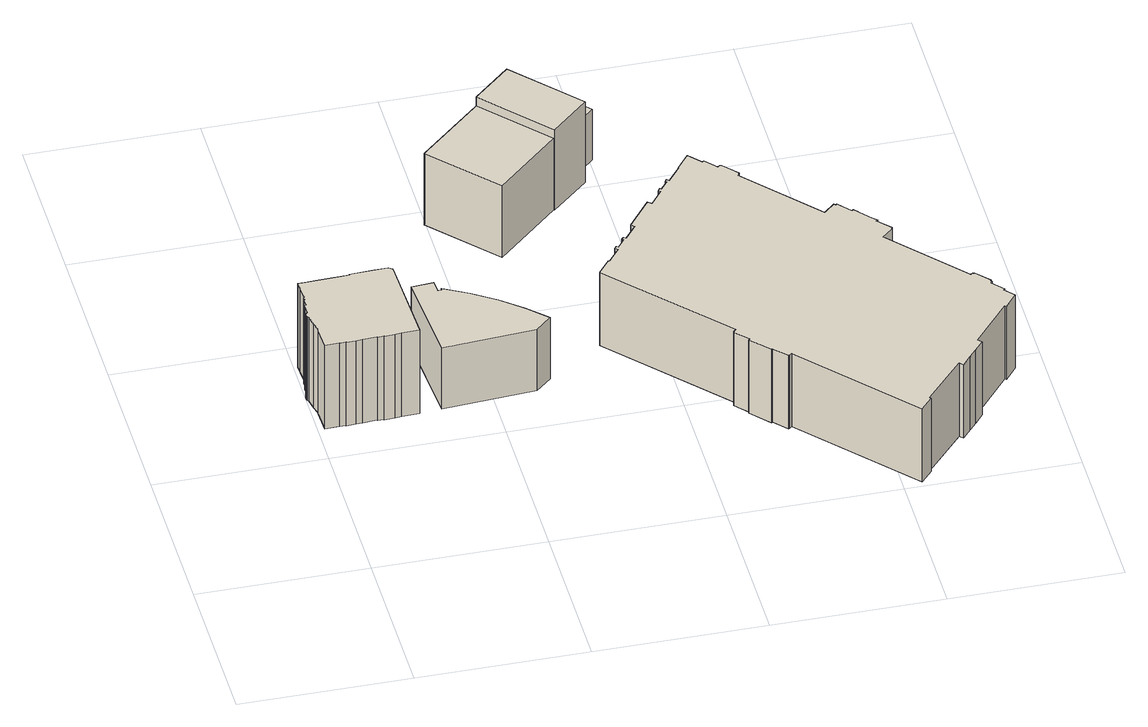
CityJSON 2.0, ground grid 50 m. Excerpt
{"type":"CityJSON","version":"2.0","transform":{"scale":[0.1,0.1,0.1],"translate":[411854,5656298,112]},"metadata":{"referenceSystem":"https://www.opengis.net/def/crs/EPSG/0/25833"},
"CityObjects":{
"building1":{"type":"Building","attributes":{"Dachtyp_tdc":"tdcFreeFormRoof","Gemeindeschluessel":14612000,"Dachneigung":42.14,"QualitaetDacherkennung":29,"Geometrietyp2DReferenz":"3000","measuredHeight":36.69,"function":"31001_9998","roofType":"5000"},"geometry":[{"type":"Solid","lod":"1","boundaries":[[[[0,1,2,3,4,5,6,7,8,9,10,11,12,13,14,15,16,17,18,19,20,21,22,23,24,25,26,27,28,29,30,31,32,33,34,35,36,37,38,39,40,41,42,43,44,45,46,47]],[[48,49,50,51,52,53,54,55,56,57,58,59,60,61,62,63,64,65,66,67,68,69,70,71,72,73,74,75,76,77,78,79,80,81,82,83,84,85,86,87,88,89,90,91,92,93,94,95]],[[47,49,48,0]],[[46,50,49,47]],[[45,51,50,46]],[[44,52,51,45]],[[43,53,52,44]],[[42,54,53,43]],[[41,55,54,42]],[[40,56,55,41]],[[39,57,56,40]],[[38,58,57,39]],[[37,59,58,38]],[[36,60,59,37]],[[35,61,60,36]],[[34,62,61,35]],[[33,63,62,34]],[[32,64,63,33]],[[31,65,64,32]],[[30,66,65,31]],[[29,67,66,30]],[[28,68,67,29]],[[27,69,68,28]],[[26,70,69,27]],[[25,71,70,26]],[[24,72,71,25]],[[23,73,72,24]],[[22,74,73,23]],[[21,75,74,22]],[[20,76,75,21]],[[19,77,76,20]],[[18,78,77,19]],[[17,79,78,18]],[[16,80,79,17]],[[15,81,80,16]],[[14,82,81,15]],[[13,83,82,14]],[[12,84,83,13]],[[11,85,84,12]],[[10,86,85,11]],[[9,87,86,10]],[[8,88,87,9]],[[7,89,88,8]],[[6,90,89,7]],[[5,91,90,6]],[[4,92,91,5]],[[3,93,92,4]],[[2,94,93,3]],[[1,95,94,2]],[[0,48,95,1]]]]}]},
"building2":{"type":"Building","attributes":{"Dachtyp_tdc":"tdcFreeFormRoof","Gemeindeschluessel":14612000,"Dachneigung":15.42,"QualitaetDacherkennung":10,"Geometrietyp2DReferenz":"3000","measuredHeight":22.72,"function":"31001_9998","roofType":"5000"},"geometry":[{"type":"Solid","lod":"1","boundaries":[[[[96,97,98,99,100,101,102,103,104,105,106]],[[107,108,109,110,111,112,113,114,115,116,117]],[[106,108,107,96]],[[105,109,108,106]],[[104,110,109,105]],[[103,111,110,104]],[[102,112,111,103]],[[101,113,112,102]],[[100,114,113,101]],[[99,115,114,100]],[[98,116,115,99]],[[97,117,116,98]],[[96,107,117,97]]]]}]},
"building3":{"type":"Building","attributes":{"name":"Kunsthalle im Lipsiusbau","Gemeindeschluessel":14612000,"Dachneigung":67.14,"Dachorientierung":-132.43,"MittlereTraufHoehe":134.52,"QualitaetDacherkennung":100,"ObjektHoehe":27.62,"BodenHoehe":112.31,"Geometrietyp2DReferenz":"3000","AbsoluteHoehe":139.93,"Dachflaeche":707.49,"measuredHeight":27.62,"function":"31001_3034","roofType":"3100","storeysAboveGround":9},"children":["building3-1","building3-2"],"geometry":[{"type":"Solid","lod":"1","boundaries":[[[[118,119,120,121]],[[122,123,124,125]],[[121,123,122,118]],[[120,124,123,121]],[[119,125,124,120]],[[118,122,125,119]]]]}]},
"building3-1":{"type":"BuildingPart","attributes":{"Dachneigung":71.89,"Dachorientierung":-132.53,"MittlereTraufHoehe":132.27,"QualitaetDacherkennung":100,"BodenHoehe":116.68,"ObjektTeilHoehe":19.56,"Geometrietyp2DReferenz":"3000","AbsoluteHoehe":136.24,"Dachflaeche":117.98,"measuredHeight":19.56,"roofType":"3100","storeysAboveGround":7},"parents":["building3"],"geometry":[{"type":"Solid","lod":"1","boundaries":[[[[126,127,128,129]],[[130,131,132,133]],[[129,131,130,126]],[[128,132,131,129]],[[127,133,132,128]],[[126,130,133,127]]]]}]},
"building3-2":{"type":"BuildingPart","attributes":{"Dachneigung":83.6,"Dachorientierung":-42.53,"MittlereTraufHoehe":139.93,"QualitaetDacherkennung":100,"BodenHoehe":112.31,"ObjektTeilHoehe":28.45,"Geometrietyp2DReferenz":"3000","AbsoluteHoehe":140.76,"Dachflaeche":387.65,"measuredHeight":28.45,"roofType":"3200","storeysAboveGround":9},"parents":["building3"],"geometry":[{"type":"Solid","lod":"1","boundaries":[[[[134,135,136,137]],[[138,139,140,123]],[[137,139,138,134]],[[136,140,139,137]],[[135,123,140,136]],[[134,138,123,135]]]]}]},
"building4":{"type":"Building","attributes":{"name":"Albertinum","Dachtyp_tdc":"tdcFreeFormRoof","Gemeindeschluessel":14612000,"Dachneigung":10.16,"QualitaetDacherkennung":9,"Geometrietyp2DReferenz":"3000","measuredHeight":30.24,"function":"31001_3034","roofType":"5000"},"geometry":[{"type":"Solid","lod":"1","boundaries":[[[[141,142,143,144,145,146,147,148,149,150,151,152,153,154,155,156,157,158,159,160,161,162,163,164,165,166,167,168,169,170,171,172,173,174,175,176,177,178,179,180,181,182,183,184,185,186,187,188,189,190,191,192,193,194,195,196,197,198,199,200,201,202,203,204,205,206,207,208,209,210,211,212,213,214,215,216,217,218,219,220,221,222,223,224,225,226]],[[227,228,229,230,231,232,233,234,235,236,237,238,239,240,241,242,243,244,245,246,247,248,249,250,251,252,253,254,255,256,257,258,259,260,261,262,263,264,265,266,267,268,269,270,271,272,273,274,275,276,277,278,279,280,281,282,283,284,285,286,287,288,289,290,291,292,293,294,295,296,297,298,299,300,301,302,303,304,305,306,307,308,309,310,311,312]],[[226,228,227,141]],[[225,229,228,226]],[[224,230,229,225]],[[223,231,230,224]],[[222,232,231,223]],[[221,233,232,222]],[[220,234,233,221]],[[219,235,234,220]],[[218,236,235,219]],[[217,237,236,218]],[[216,238,237,217]],[[215,239,238,216]],[[214,240,239,215]],[[213,241,240,214]],[[212,242,241,213]],[[211,243,242,212]],[[210,244,243,211]],[[209,245,244,210]],[[208,246,245,209]],[[207,247,246,208]],[[206,248,247,207]],[[205,249,248,206]],[[204,250,249,205]],[[203,251,250,204]],[[202,252,251,203]],[[201,253,252,202]],[[200,254,253,201]],[[199,255,254,200]],[[198,256,255,199]],[[197,257,256,198]],[[196,258,257,197]],[[195,259,258,196]],[[194,260,259,195]],[[193,261,260,194]],[[192,262,261,193]],[[191,263,262,192]],[[190,264,263,191]],[[189,265,264,190]],[[188,266,265,189]],[[187,267,266,188]],[[186,268,267,187]],[[185,269,268,186]],[[184,270,269,185]],[[183,271,270,184]],[[182,272,271,183]],[[181,273,272,182]],[[180,274,273,181]],[[179,275,274,180]],[[178,276,275,179]],[[177,277,276,178]],[[176,278,277,177]],[[175,279,278,176]],[[174,280,279,175]],[[173,281,280,174]],[[172,282,281,173]],[[171,283,282,172]],[[170,284,283,171]],[[169,285,284,170]],[[168,286,285,169]],[[167,287,286,168]],[[166,288,287,167]],[[165,289,288,166]],[[164,290,289,165]],[[163,291,290,164]],[[162,292,291,163]],[[161,293,292,162]],[[160,294,293,161]],[[159,295,294,160]],[[158,296,295,159]],[[157,297,296,158]],[[156,298,297,157]],[[155,299,298,156]],[[154,300,299,155]],[[153,301,300,154]],[[152,302,301,153]],[[151,303,302,152]],[[150,304,303,151]],[[149,305,304,150]],[[148,306,305,149]],[[147,307,306,148]],[[146,308,307,147]],[[145,309,308,146]],[[144,310,309,145]],[[143,311,310,144]],[[142,312,311,143]],[[141,227,312,142]]]]}]}
},
"vertices":[
[15,848,291],[13,848,291],[13,841,291],[14,840,291],[13,840,291],[13,838,291],[11,838,291],[12,815,291],[8,815,291],[8,813,291],[8,785,291],[8,781,291],[5,781,291],[5,780,291],[4,779,291],[3,777,291],[2,776,291],[2,770,291],[2,765,291],[4,762,291],[6,760,291],[12,726,291],[18,704,291],[18,697,291],[20,629,291],[62,631,291],[62,629,291],[80,630,291],[80,628,291],[109,629,291],[127,631,291],[169,633,291],[169,631,291],[188,632,291],[188,630,291],[219,631,291],[238,633,291],[288,635,291],[280,914,291],[269,923,291],[229,922,291],[159,920,291],[159,917,291],[105,915,291],[63,914,291],[31,913,291],[12,913,291],[13,888,291],[15,848,1],[13,888,1],[12,913,1],[31,913,1],[63,914,1],[105,915,1],[159,917,1],[159,920,1],[229,922,1],[269,923,1],[280,914,1],[288,635,1],[238,633,1],[219,631,1],[188,630,1],[188,632,1],[169,631,1],[169,633,1],[127,631,1],[109,629,1],[80,628,1],[80,630,1],[62,629,1],[62,631,1],[20,629,1],[18,697,1],[18,704,1],[12,726,1],[6,760,1],[4,762,1],[2,765,1],[2,770,1],[2,776,1],[3,777,1],[4,779,1],[5,780,1],[5,781,1],[8,781,1],[8,785,1],[8,813,1],[8,815,1],[12,815,1],[11,838,1],[13,838,1],[13,840,1],[14,840,1],[13,841,1],[13,848,1],
[398,925,214],[333,921,214],[351,640,214],[624,658,214],[671,700,214],[613,758,214],[551,810,214],[483,856,214],[412,895,214],[412,889,214],[400,889,214],[398,925,1],[400,889,1],[412,889,1],[412,895,1],[483,856,1],[551,810,1],[613,758,1],[671,700,1],[624,658,1],[351,640,1],[333,921,1],
[495,1440,252],[668,1250,252],[855,1422,252],[682,1611,252],[495,1440,3],[682,1611,3],[855,1422,3],[668,1250,3],
[798,1705,223],[962,1526,223],[996,1558,223],[832,1737,223],[798,1705,47],[832,1737,47],[996,1558,47],[962,1526,47],
[792,1711,283],[682,1611,283],[857,1420,283],[967,1520,283],[792,1711,3],[967,1520,3],[857,1420,3],
[1222,1210,264],[1188,1248,264],[1151,1201,264],[1152,1199,264],[1115,1152,264],[1108,1158,264],[1103,1151,264],[1107,1148,264],[1085,1120,264],[1081,1124,264],[1075,1115,264],[1081,1111,264],[1045,1064,264],[1034,1073,264],[966,985,264],[976,977,264],[941,932,264],[934,937,264],[928,930,264],[932,926,264],[911,899,264],[906,903,264],[900,895,264],[908,889,264],[872,843,264],[869,845,264],[835,802,264],[1138,468,264],[1130,461,264],[1131,460,264],[1129,458,264],[1165,419,264],[1162,416,264],[1212,360,264],[1215,363,264],[1251,323,264],[1253,325,264],[1254,323,264],[1262,331,264],[1552,9,264],[1587,48,264],[1583,52,264],[1697,182,264],[1707,172,264],[1734,203,264],[1754,227,264],[1781,258,264],[1771,269,264],[1878,399,264],[1882,396,264],[1917,439,264],[1891,468,264],[1895,472,264],[1864,507,264],[1870,512,264],[1866,516,264],[1868,518,264],[1831,560,264],[1828,557,264],[1826,560,264],[1820,555,264],[1625,773,264],[1658,801,264],[1656,803,264],[1659,807,264],[1624,846,264],[1628,849,264],[1618,859,264],[1615,862,264],[1587,894,264],[1584,898,264],[1574,909,264],[1570,905,264],[1536,944,264],[1532,940,264],[1528,945,264],[1495,915,264],[1303,1130,264],[1308,1135,264],[1306,1138,264],[1308,1140,264],[1269,1184,264],[1267,1182,264],[1264,1185,264],[1258,1179,264],[1227,1214,264],[1222,1210,9],[1227,1214,9],[1258,1179,9],[1264,1185,9],[1267,1182,9],[1269,1184,9],[1308,1140,9],[1306,1138,9],[1308,1135,9],[1303,1130,9],[1495,915,9],[1528,945,9],[1532,940,9],[1536,944,9],[1570,905,9],[1574,909,9],[1584,898,9],[1587,894,9],[1615,862,9],[1618,859,9],[1628,849,9],[1624,846,9],[1659,807,9],[1656,803,9],[1658,801,9],[1625,773,9],[1820,555,9],[1826,560,9],[1828,557,9],[1831,560,9],[1868,518,9],[1866,516,9],[1870,512,9],[1864,507,9],[1895,472,9],[1891,468,9],[1917,439,9],[1882,396,9],[1878,399,9],[1771,269,9],[1781,258,9],[1754,227,9],[1734,203,9],[1707,172,9],[1697,182,9],[1583,52,9],[1587,48,9],[1552,9,9],[1262,331,9],[1254,323,9],[1253,325,9],[1251,323,9],[1215,363,9],[1212,360,9],[1162,416,9],[1165,419,9],[1129,458,9],[1131,460,9],[1130,461,9],[1138,468,9],[835,802,9],[869,845,9],[872,843,9],[908,889,9],[900,895,9],[906,903,9],[911,899,9],[932,926,9],[928,930,9],[934,937,9],[941,932,9],[976,977,9],[966,985,9],[1034,1073,9],[1045,1064,9],[1081,1111,9],[1075,1115,9],[1081,1124,9],[1085,1120,9],[1107,1148,9],[1103,1151,9],[1108,1158,9],[1115,1152,9],[1152,1199,9],[1151,1201,9],[1188,1248,9]
]}
